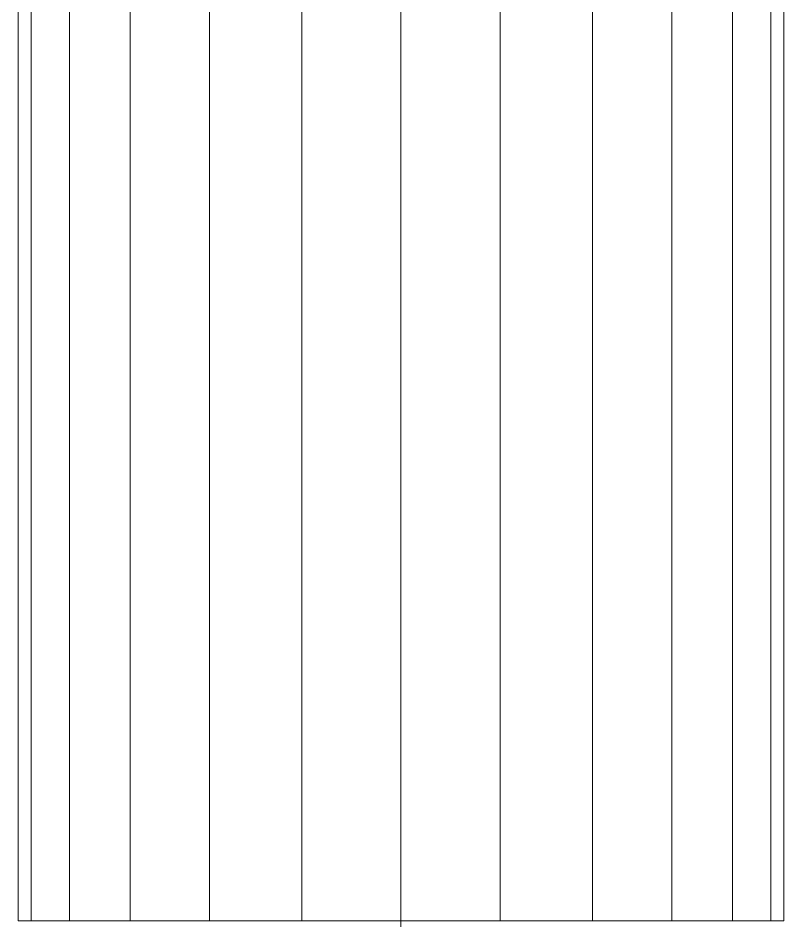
# Model space of a CAD drawing. Header units: inches. Extents: x -3326 to -59, y 8 to 1043.
# Drawn here: x -179.324 to -178.009, y 457.421 to 458.971 of the extents above; entities that cross this region are included whole.
import ezdxf

# ---------------------------------------------------------------- set-up
doc = ezdxf.new("R2010")
doc.units = ezdxf.units.IN
doc.header["$MEASUREMENT"] = 0
doc.layers.add('F-SPRN', color=10, linetype='Continuous', lineweight=9)

msp = doc.modelspace()

# ---------------------------------------------------------------- linework, layer by layer
at = {"layer": 'F-SPRN', "color": 1}
for p in [(-178.6662, 489.2747, 964), (-178.6662, 489.2747, 964), (-178.6662, 454.4289, 964)]:
    msp.add_line(p, (-178.6662, 457.4211, 964), dxfattribs=at)

# ---------------------------------------------------------------- meshes
mesh = msp.add_polyface(dxfattribs=at)
corners = [(-178.6662, 489.2747, 964.6575), (-178.8363, 489.2747, 964.6351), (-178.9949, 489.2747, 964.5694), (-179.1311, 489.2747, 964.4649), (-179.2356, 489.2747, 964.3287), (-179.3012, 489.2747, 964.1701), (-179.3237, 489.2747, 964), (-179.3237, 457.4211, 964), (-179.3012, 457.4211, 964.1701), (-179.2356, 457.4211, 964.3287), (-179.1311, 457.4211, 964.4649), (-178.9949, 457.4211, 964.5694), (-178.8363, 457.4211, 964.6351), (-178.6662, 457.4211, 964.6575)]
mesh.append_faces([[corners[k] for k in face] for face in [(8, 9, 4, 5), (3, 4, 9, 10), (11, 12, 1, 2), (2, 3, 10, 11)]], dxfattribs={"vtx1": -1, "vtx3": -1, "color": 1})
mesh.append_faces([[corners[k] for k in face] for face in [(6, 7, 8, 5)]], dxfattribs={"vtx2": -1, "color": 1})
mesh.append_faces([[corners[k] for k in face] for face in [(12, 13, 0, 1)]], dxfattribs={"vtx3": -1, "color": 1})
mesh = msp.add_polyface(dxfattribs=at)
corners = [(-179.3237, 489.2747, 964), (-179.3012, 489.2747, 963.8298), (-179.2356, 489.2747, 963.6713), (-179.1311, 489.2747, 963.535), (-178.9949, 489.2747, 963.4306), (-178.8363, 489.2747, 963.3649), (-178.6662, 489.2747, 963.3425), (-178.6662, 457.4211, 963.3425), (-178.8363, 457.4211, 963.3649), (-178.9949, 457.4211, 963.4306), (-179.1311, 457.4211, 963.535), (-179.2356, 457.4211, 963.6713), (-179.3012, 457.4211, 963.8298), (-179.3237, 457.4211, 964)]
mesh.append_faces([[corners[k] for k in face] for face in [(7, 8, 5, 6)]], dxfattribs={"vtx1": -1, "color": 1})
mesh.append_faces([[corners[k] for k in face] for face in [(8, 9, 4, 5), (3, 4, 9, 10), (11, 12, 1, 2), (2, 3, 10, 11)]], dxfattribs={"vtx1": -1, "vtx3": -1, "color": 1})
mesh.append_faces([[corners[k] for k in face] for face in [(12, 13, 0, 1)]], dxfattribs={"vtx3": -1, "color": 1})
mesh = msp.add_polyface(dxfattribs=at)
corners = [(-178.0086, 489.2747, 964), (-178.0311, 489.2747, 964.1701), (-178.0967, 489.2747, 964.3287), (-178.2012, 489.2747, 964.4649), (-178.3374, 489.2747, 964.5694), (-178.496, 489.2747, 964.6351), (-178.6662, 489.2747, 964.6575), (-178.6662, 457.4211, 964.6575), (-178.496, 457.4211, 964.6351), (-178.3374, 457.4211, 964.5694), (-178.2012, 457.4211, 964.4649), (-178.0967, 457.4211, 964.3287), (-178.0311, 457.4211, 964.1701), (-178.0086, 457.4211, 964)]
mesh.append_faces([[corners[k] for k in face] for face in [(7, 8, 5, 6)]], dxfattribs={"vtx1": -1, "color": 1})
mesh.append_faces([[corners[k] for k in face] for face in [(8, 9, 4, 5), (3, 4, 9, 10), (11, 12, 1, 2), (2, 3, 10, 11)]], dxfattribs={"vtx1": -1, "vtx3": -1, "color": 1})
mesh.append_faces([[corners[k] for k in face] for face in [(12, 13, 0, 1)]], dxfattribs={"vtx3": -1, "color": 1})
mesh = msp.add_polyface(dxfattribs=at)
corners = [(-178.6662, 489.2747, 963.3425), (-178.496, 489.2747, 963.3649), (-178.3374, 489.2747, 963.4306), (-178.2012, 489.2747, 963.535), (-178.0967, 489.2747, 963.6713), (-178.0311, 489.2747, 963.8298), (-178.0086, 489.2747, 964), (-178.0086, 457.4211, 964), (-178.0311, 457.4211, 963.8298), (-178.0967, 457.4211, 963.6713), (-178.2012, 457.4211, 963.535), (-178.3374, 457.4211, 963.4306), (-178.496, 457.4211, 963.3649), (-178.6662, 457.4211, 963.3425)]
mesh.append_faces([[corners[k] for k in face] for face in [(7, 8, 5, 6)]], dxfattribs={"vtx1": -1, "color": 1})
mesh.append_faces([[corners[k] for k in face] for face in [(8, 9, 4, 5), (3, 4, 9, 10), (11, 12, 1, 2), (2, 3, 10, 11)]], dxfattribs={"vtx1": -1, "vtx3": -1, "color": 1})
mesh.append_faces([[corners[k] for k in face] for face in [(12, 13, 0, 1)]], dxfattribs={"vtx3": -1, "color": 1})
mesh = msp.add_polyface(dxfattribs=at)
corners = [(-179.3237, 457.4211, 964), (-179.3012, 457.4211, 963.8298), (-179.2356, 457.4211, 963.6713), (-179.1311, 457.4211, 963.535), (-178.9949, 457.4211, 963.4306), (-178.8363, 457.4211, 963.3649), (-178.6662, 457.4211, 963.3425), (-178.496, 457.4211, 963.3649), (-178.3374, 457.4211, 963.4306), (-178.2012, 457.4211, 963.535), (-178.0967, 457.4211, 963.6713), (-178.0311, 457.4211, 963.8298), (-178.0086, 457.4211, 964), (-178.0311, 457.4211, 964.1701), (-178.0967, 457.4211, 964.3287), (-178.2012, 457.4211, 964.4649), (-178.3374, 457.4211, 964.5694), (-178.496, 457.4211, 964.6351), (-178.6662, 457.4211, 964.6575), (-178.8363, 457.4211, 964.6351), (-178.9949, 457.4211, 964.5694), (-179.1311, 457.4211, 964.4649), (-179.2356, 457.4211, 964.3287), (-179.3012, 457.4211, 964.1701)]
mesh.append_faces([[corners[k] for k in face] for face in [(7, 4, 5, 6)]], dxfattribs={"vtx0": -1, "color": 1})
mesh.append_faces([[corners[k] for k in face] for face in [(14, 21, 9, 13)]], dxfattribs={"vtx0": -1, "vtx1": -1, "vtx2": -1, "color": 1})
mesh.append_faces([[corners[k] for k in face] for face in [(21, 0, 3, 9)]], dxfattribs={"vtx0": -1, "vtx1": -1, "vtx2": -1, "vtx3": -1, "color": 1})
mesh.append_faces([[corners[k] for k in face] for face in [(16, 19, 20, 21)]], dxfattribs={"vtx0": -1, "vtx3": -1, "color": 1})
mesh.append_faces([[corners[k] for k in face] for face in [(23, 0, 21, 22)]], dxfattribs={"vtx1": -1, "color": 1})
mesh.append_faces([[corners[k] for k in face] for face in [(12, 13, 9), (7, 8, 4)]], dxfattribs={"vtx1": -1, "vtx2": -1, "color": 1})
mesh.append_faces([[corners[k] for k in face] for face in [(3, 4, 8, 9)]], dxfattribs={"vtx1": -1, "vtx3": -1, "color": 1})
mesh.append_faces([[corners[k] for k in face] for face in [(17, 18, 19, 16), (1, 2, 3, 0)]], dxfattribs={"vtx2": -1, "color": 1})
mesh.append_faces([[corners[k] for k in face] for face in [(14, 15, 16, 21)]], dxfattribs={"vtx2": -1, "vtx3": -1, "color": 1})
mesh.append_faces([[corners[k] for k in face] for face in [(9, 10, 11, 12)]], dxfattribs={"vtx3": -1, "color": 1})

doc.saveas('drawing.dxf')
